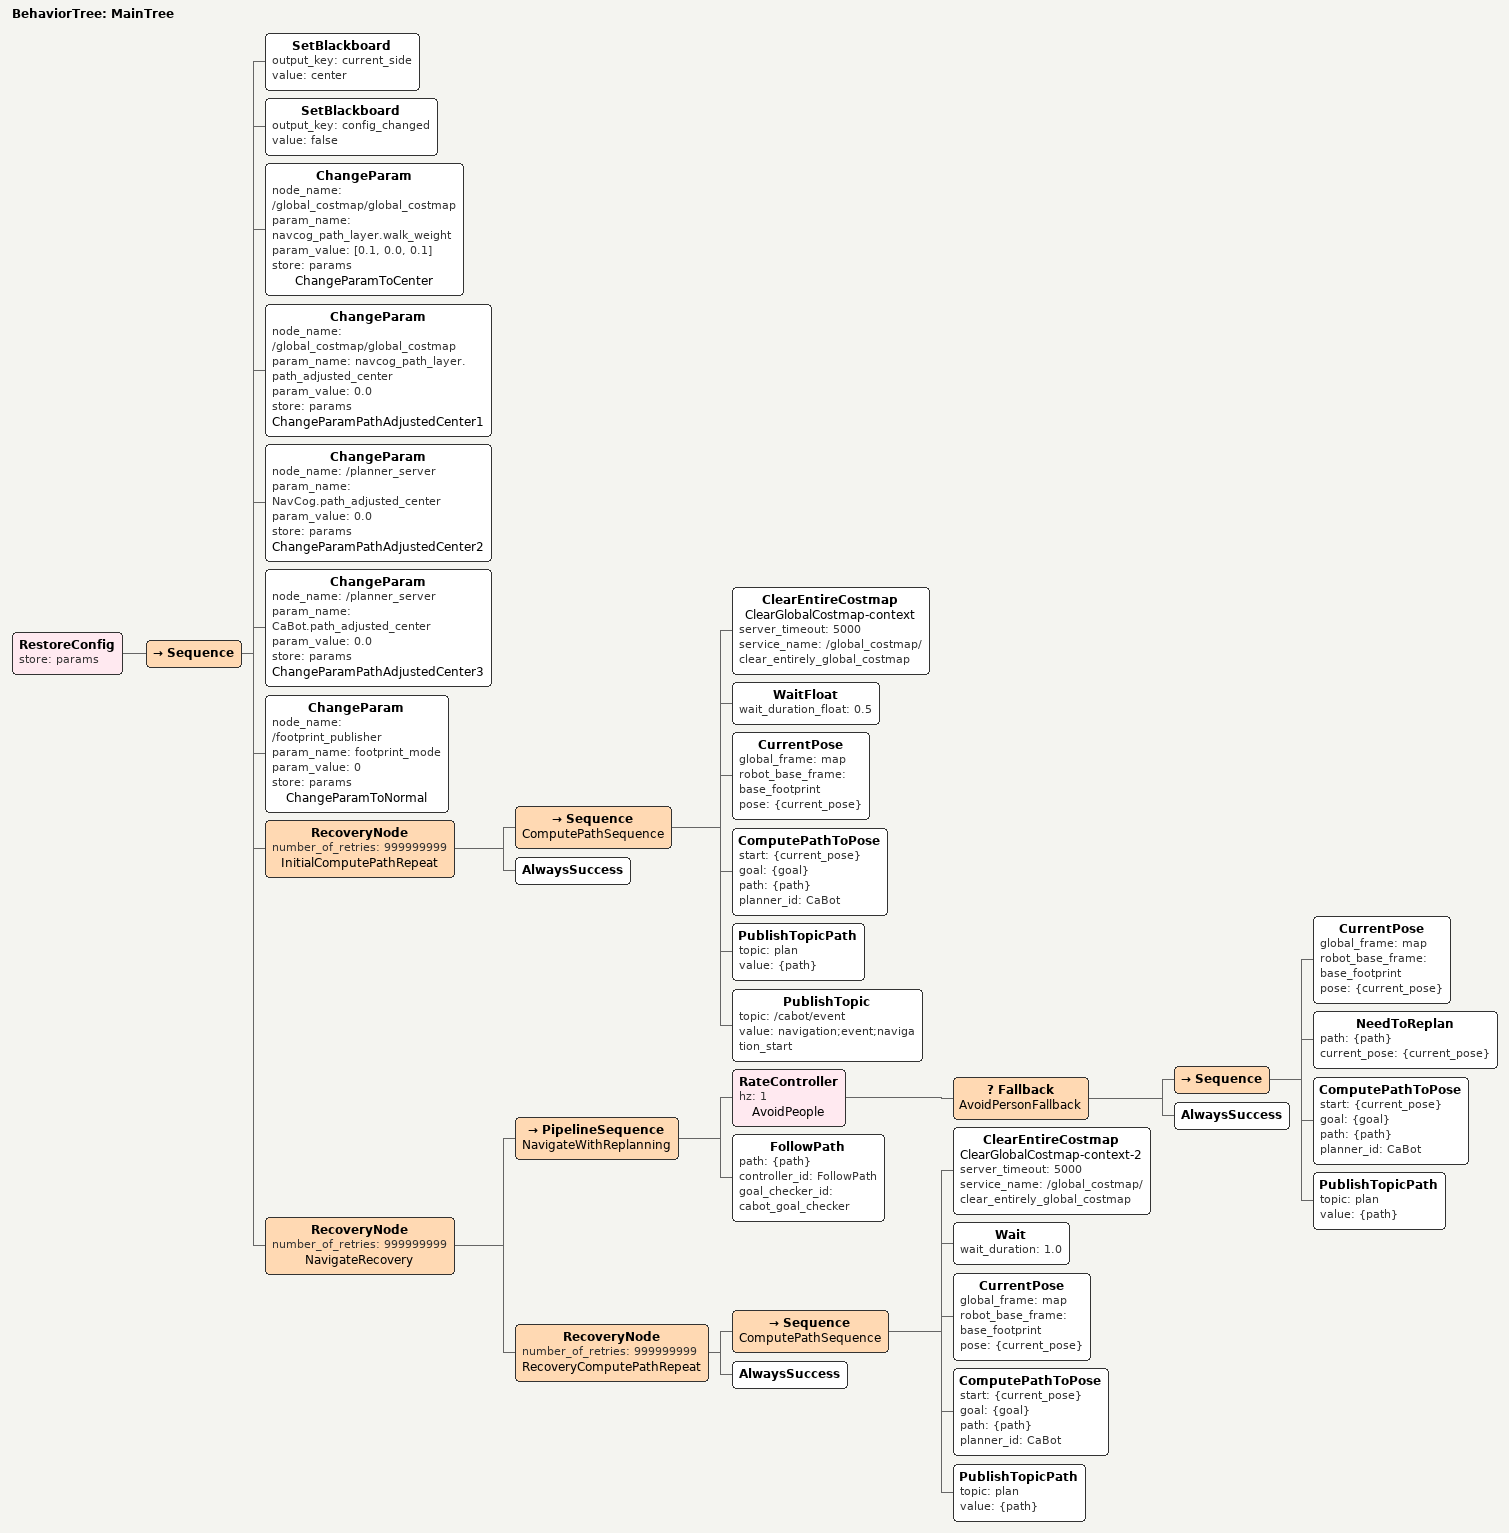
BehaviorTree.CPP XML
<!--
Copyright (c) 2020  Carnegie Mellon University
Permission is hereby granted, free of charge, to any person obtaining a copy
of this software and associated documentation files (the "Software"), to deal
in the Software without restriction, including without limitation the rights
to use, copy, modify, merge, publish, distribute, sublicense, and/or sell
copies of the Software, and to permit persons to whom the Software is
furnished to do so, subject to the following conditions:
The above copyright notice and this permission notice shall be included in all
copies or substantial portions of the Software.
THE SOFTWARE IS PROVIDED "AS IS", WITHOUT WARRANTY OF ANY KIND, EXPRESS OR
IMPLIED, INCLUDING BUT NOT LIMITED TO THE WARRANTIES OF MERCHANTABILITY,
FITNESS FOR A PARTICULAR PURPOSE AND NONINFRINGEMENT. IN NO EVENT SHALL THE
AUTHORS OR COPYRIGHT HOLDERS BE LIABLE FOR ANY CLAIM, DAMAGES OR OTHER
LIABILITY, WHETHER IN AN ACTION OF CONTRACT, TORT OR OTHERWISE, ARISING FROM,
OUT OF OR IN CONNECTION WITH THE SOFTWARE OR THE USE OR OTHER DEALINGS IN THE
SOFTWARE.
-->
<!--
  This Behavior Tree replans the global path periodically at 1 Hz and it also has
  recovery actions.
-->

<root main_tree_to_execute="MainTree">
  <BehaviorTree ID="MainTree">
    <RestoreConfig store="params">
      <Sequence>
        <!-- initialize blackboard -->
        <SetBlackboard output_key="current_side" value="center"/>
        <SetBlackboard output_key="config_changed" value="false"/>

        <!-- use center for normal, 0.5 makes transition sudden, but small number cause issue
             passing close to obstacles -->
        <ChangeParam node_name="/global_costmap/global_costmap"
                     param_name="navcog_path_layer.walk_weight"
                     param_value="[0.1, 0.0, 0.1]" store="params" name="ChangeParamToCenter"/>

        <ChangeParam node_name="/global_costmap/global_costmap"
                     param_name="navcog_path_layer.path_adjusted_center"
                     param_value="0.0" store="params"  name="ChangeParamPathAdjustedCenter1"/>

        <ChangeParam node_name="/planner_server"
                     param_name="NavCog.path_adjusted_center"
                     param_value="0.0" store="params"  name="ChangeParamPathAdjustedCenter2"/>

        <ChangeParam node_name="/planner_server"
                     param_name="CaBot.path_adjusted_center"
                     param_value="0.0" store="params"  name="ChangeParamPathAdjustedCenter3"/>

        <!-- default footprint is smallest, so change the footprint to normal -->
        <ChangeParam node_name="/footprint_publisher"
                     param_name="footprint_mode"
                     param_value="0" store="params"  name="ChangeParamToNormal"/>

        <!-- clear global costmap -->
        <RecoveryNode number_of_retries="999999999" name="InitialComputePathRepeat">
          <Sequence name="ComputePathSequence">
            <!-- clear costmap -->
            <ClearEntireCostmap name="ClearGlobalCostmap-context" server_timeout="5000"
                                service_name="/global_costmap/clear_entirely_global_costmap"/>
            <WaitFloat wait_duration_float="0.5"/>
            <CurrentPose global_frame="map" robot_base_frame="base_footprint" pose="{current_pose}" />
            <ComputePathToPose start="{current_pose}" goal="{goal}" path="{path}" planner_id="CaBot"/>
            <PublishTopicPath topic="plan" value="{path}"/>
            <!-- front vibration -->
            <PublishTopic topic="/cabot/event" value="navigation;event;navigation_start" />
          </Sequence>
          <AlwaysSuccess/>
        </RecoveryNode>

        <!-- main loop -->
        <RecoveryNode number_of_retries="999999999" name="NavigateRecovery">
          <!-- navigation -->
          <PipelineSequence name="NavigateWithReplanning">
            <!-- Check people status frequently -->
            <RateController hz="1" name="AvoidPeople">
              <Fallback name="AvoidPersonFallback">
                <Sequence>
                  <CurrentPose global_frame="map" robot_base_frame="base_footprint" pose="{current_pose}" />
                  <NeedToReplan path="{path}" current_pose="{current_pose}" />
                  <ComputePathToPose start="{current_pose}" goal="{goal}" path="{path}" planner_id="CaBot"/>
                  <PublishTopicPath topic="plan" value="{path}"/>
                </Sequence>
                <AlwaysSuccess/>
              </Fallback>
            </RateController>>

            <!-- follow path -->
            <FollowPath path="{path}" controller_id="FollowPath" goal_checker_id="cabot_goal_checker"/>
          </PipelineSequence>

          <!-- if follow path is aborted, compute path and try again -->
          <RecoveryNode number_of_retries="999999999" name="RecoveryComputePathRepeat">
            <Sequence name="ComputePathSequence">
              <!-- clear costmap -->
            <ClearEntireCostmap name="ClearGlobalCostmap-context-2" server_timeout="5000"
                                service_name="/global_costmap/clear_entirely_global_costmap"/>

              <!-- wait long enough to include neighbor obstacles -->
              <Wait wait_duration="1.0"/>
              <CurrentPose global_frame="map" robot_base_frame="base_footprint" pose="{current_pose}" />
              <ComputePathToPose start="{current_pose}" goal="{goal}" path="{path}" planner_id="CaBot"/>
              <PublishTopicPath topic="plan" value="{path}"/>
            </Sequence>
            <AlwaysSuccess/>
          </RecoveryNode>
        </RecoveryNode>
      </Sequence>
    </RestoreConfig>
  </BehaviorTree>
</root>
